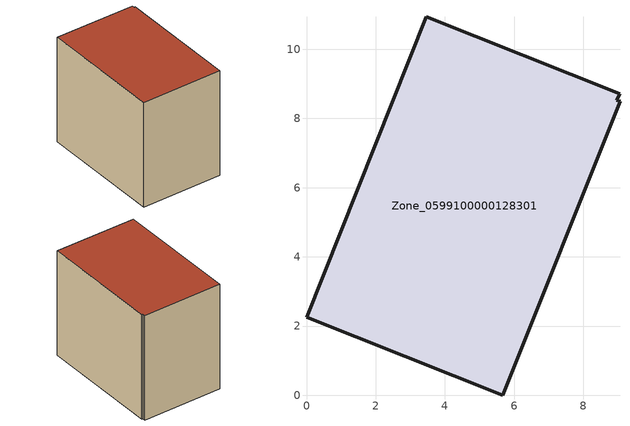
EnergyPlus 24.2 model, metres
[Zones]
Zone_0599100000128301
 floor ground (C_G): 0,2.26 3.47,10.94 9.05,8.71 8.98,8.53 9.06,8.49 5.67,0 z0.3
 wall outside (C_F): 3.47,10.94 0,2.26 5.67,0 9.06,8.49 8.98,8.53 9.05,8.71 3.47,10.94 z0.3:8.38
 roof outside (C_R): 0,2.26 5.67,0 9.06,8.49 8.98,8.53 9.05,8.71 3.47,10.94 z8.38
[BUILDING]
Pand.0599100000128301: North Axis=0; Terrain=City; Loads Convergence Tolerance Value=0.04; Temperature Convergence Tolerance Value=0.4; Solar Distribution=FullExterior; Maximum Number of Warmup Days=25; Minimum Number of Warmup Days=1
[Site:Location]
Rotterdam.The.Hague.AP_ZH_NLD Design_Conditions: Latitude=51.96; Longitude=4.45; Time Zone=1; Elevation=-4.5
[SITE:GROUNDTEMPERATURE:BUILDINGSURFACE]
18, 18, 18, 18, 18, 18, 18, 18, 18, 18, 18, 18
[MATERIAL] Thermal Absorptance=0.9; Solar Absorptance=0.7; Visible Absorptance=0.7
Name | Roughness | Thickness | Conductivity | Density | Specific Heat
G.TI.1965-1974 | MediumSmooth | 0.15 | 0.882353 | 540 | 1210
F.TI.1965-1974 | Rough | 0.3 | 0.697674 | 1920 | 840
R.TI.1965-1974 | MediumRough | 0.2 | 0.232558 | 1500 | 1000
[CONSTRUCTION]
C_G: G.TI.1965-1974
C_F: F.TI.1965-1974
C_R: R.TI.1965-1974
[ZONE]
Zone_0599100000128301: Type=1; Multiplier=1; Ceiling Height=Autocalculate; Volume=Autocalculate; Floor Area=autocalculate; Part of Total Floor Area=Yes
[ZONEINFILTRATION:DESIGNFLOWRATE]
Infil_Zone_0599100000128301: Zone or ZoneList or Space or SpaceList=Zone_0599100000128301; Schedule=AlwaysOn; Design Flow Rate Calculation Method=Flow/Area; Flow Rate per Floor Area=0.003; Constant Term Coefficient=1; Temperature Term Coefficient=0; Velocity Term Coefficient=0; Velocity Squared Term Coefficient=0
[HVACTEMPLATE:ZONE:IDEALLOADSAIRSYSTEM]
Zone_0599100000128301: Maximum Heating Supply Air Temperature=50; Minimum Cooling Supply Air Temperature=13; Maximum Heating Supply Air Humidity Ratio=0.0156; Minimum Cooling Supply Air Humidity Ratio=0.0077; Heating Limit=NoLimit; Cooling Limit=NoLimit; Dehumidification Control Type=ConstantSensibleHeatRatio; Cooling Sensible Heat Ratio=0.7; Dehumidification Setpoint=60; Humidification Control Type=None; Humidification Setpoint=30; Outdoor Air Method=None; Outdoor Air Flow Rate per Person=0.00944; Outdoor Air Flow Rate per Zone Floor Area=0; Outdoor Air Flow Rate per Zone=0; Demand Controlled Ventilation Type=None; Outdoor Air Economizer Type=NoEconomizer; Heat Recovery Type=None; Sensible Heat Recovery Effectiveness=0.7; Latent Heat Recovery Effectiveness=0.65
[ZONECONTROL:THERMOSTAT]
ThermostatControl_Zone_0599100000128301: Zone or ZoneList=Zone_0599100000128301; Control Type Schedule=DualSetpointControlType; Control 1=Thermostat_Zone_0599100000128301; Temperature Difference Between Cutout And Setpoint=0
[THERMOSTATSETPOINT:DUALSETPOINT]
Thermostat_Zone_0599100000128301: Heating Setpoint Temperature Schedule=HeatingSetpoint_Zone_0599100000128301; Cooling Setpoint Temperature Schedule=CoolingSetpoint_Zone_0599100000128301
[SCHEDULE:COMPACT]
HeatingSetpoint_Zone_0599100000128301: Through: 12/31, For: AllDays, Until: 24:00, 21
CoolingSetpoint_Zone_0599100000128301: Through: 12/31, For: AllDays, Until: 24:00, 24
DualSetpointControlType: Through: 12/31, For: AllDays, Until: 24:00, 4
AlwaysOn: Through: 12/31, For: AllDays, Until: 24:00, 1
